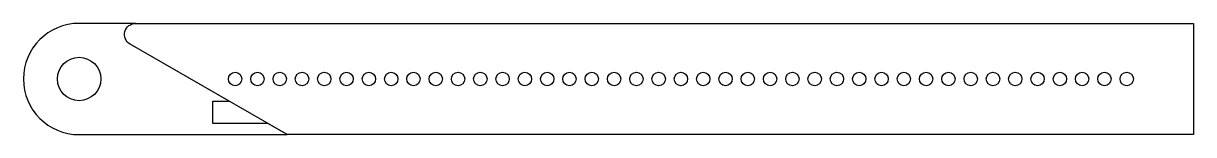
# Model space of a CAD drawing. Header units: millimetres. Extents: x -285 to 240, y -25 to 25.
import ezdxf

# ---------------------------------------------------------------- set-up
doc = ezdxf.new("R2010")
doc.units = ezdxf.units.MM
doc.layers.get('0').update_dxf_attribs({"linetype": 'CONTINUOUS'})

msp = doc.modelspace()

# ---------------------------------------------------------------- linework, layer by layer
msp.add_lwpolyline([(-234.41, 25), (240.23, 25), (240.23, -25), (-166.47, -25), (-175.13, -20), (-199.8, -20), (-199.8, -10), (-192.45, -10), (-236.91, 15.67, -0.767327), (-234.41, 25), (-259.77, 25, 1), (-259.77, -25), (-166.47, -25), (-236.91, 15.67, -0.767327)], format="xyb", close=True)
for centre, radius in [((-259.77, 0), 9.75), ((-189.77, 0), 3), ((-179.77, 0), 3), ((-169.77, 0), 3), ((-159.77, 0), 3), ((-149.77, 0), 3), ((-139.77, 0), 3), ((-129.77, 0), 3), ((-119.77, 0), 3), ((-109.77, 0), 3), ((-99.77, 0), 3), ((-89.77, 0), 3), ((-79.77, 0), 3), ((-69.77, 0), 3), ((-59.77, 0), 3), ((-49.77, 0), 3), ((-39.77, 0), 3), ((-29.77, 0), 3), ((-19.77, 0), 3), ((-9.77, 0), 3), ((0.23, 0), 3), ((10.23, 0), 3), ((20.23, 0), 3), ((30.23, 0), 3), ((40.23, 0), 3), ((50.23, 0), 3), ((60.23, 0), 3), ((70.23, 0), 3), ((80.23, 0), 3), ((90.23, 0), 3), ((100.23, 0), 3), ((110.23, 0), 3), ((120.23, 0), 3), ((130.23, 0), 3), ((140.23, 0), 3), ((150.23, 0), 3), ((160.23, 0), 3), ((170.23, 0), 3), ((180.23, 0), 3), ((190.23, 0), 3), ((200.23, 0), 3), ((210.23, 0), 3)]:
    msp.add_circle(centre, radius)

doc.saveas('drawing.dxf')
